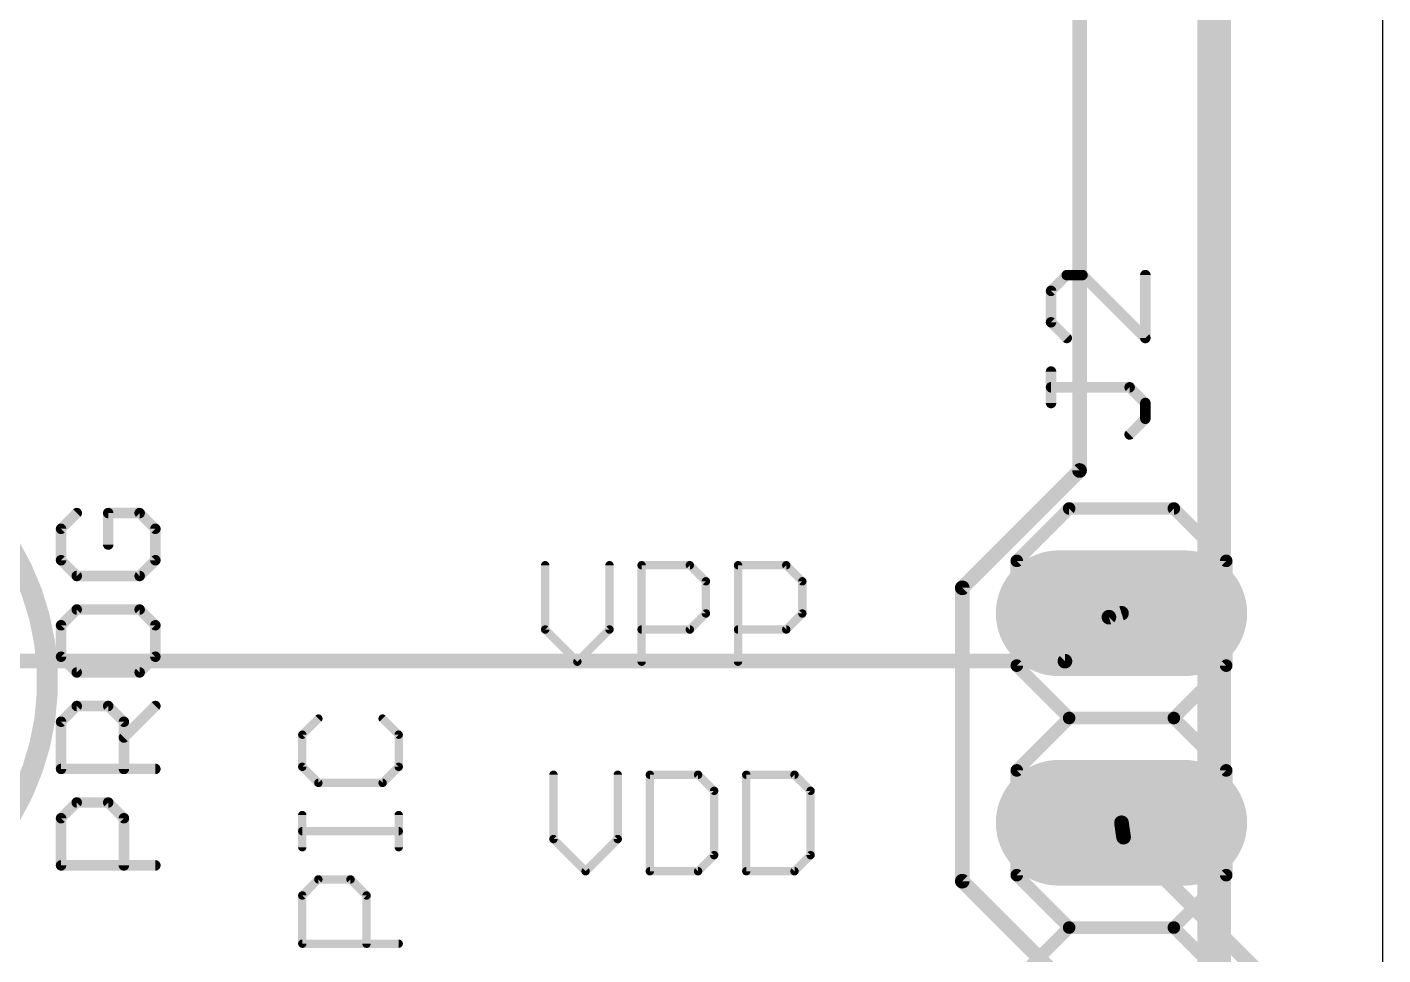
# Model space of a CAD drawing. Extents: x 0 to 100, y 0 to 50.
# Drawn here: x 83.6 to 100.05, y 27.38 to 38.62 of the extents above; entities that cross this region are included whole.
import ezdxf

# ---------------------------------------------------------------- set-up
doc = ezdxf.new("R2010")
doc.units = 0
for name, color, linetype in [('1', 14, 'CONTINUOUS'), ('16', 174, 'CONTINUOUS'), ('17', 94, 'CONTINUOUS'), ('20', 178, 'CONTINUOUS'), ('21', 251, 'CONTINUOUS'), ('25', 251, 'CONTINUOUS')]:
    doc.layers.add(name, color=color, linetype=linetype)

# ---------------------------------------------------------------- blocks, each defined once
blk = doc.blocks.new('LONGP100')
at = {"const_width": 1}
blk.add_lwpolyline([(-0.5, 0), (0.5, 0)], dxfattribs=at)
at = {"const_width": 0.5}
for points in [[(-0.5, 0.25, 1), (-0.5, -0.25)], [(0.5, -0.25, 1), (0.5, 0.25)]]:
    blk.add_lwpolyline(points, format="xyb", dxfattribs=at)

msp = doc.modelspace()

# ---------------------------------------------------------------- linework, layer by layer
at = {"layer": '1', "const_width": 0.1778}
for points in [[(96.7232, 31.4706), (96.876, 31.518)], [(96.7232, 31.4706), (96.1898, 30.9372)], [(96.1898, 30.9372), (80.5434, 30.9372)]]:
    msp.add_lwpolyline(points, dxfattribs=at)
at = {"layer": '1', "const_width": 0.0889}
for points in [[(96.8892, 31.4755, 1), (96.8628, 31.5605)], [(96.71, 31.5131, 1), (96.7364, 31.4281)], [(96.7546, 31.4392, 1), (96.6918, 31.502)], [(96.1584, 30.9686, 1), (96.2212, 30.9058)], [(96.1898, 30.8927, 1), (96.1898, 30.9817)]]:
    msp.add_lwpolyline(points, format="xyb", dxfattribs=at)
at = {"layer": '16'}
for points, const_width in [([(98, 48), (98, 2)], 0.4064), ([(96.3676, 33.2486), (96.3676, 46.4058)], 0.1778), ([(94.9452, 31.8262), (96.3676, 33.2486)], 0.1778), ([(94.9452, 28.2702), (94.9452, 31.8262)], 0.1778), ([(96.901, 28.8036), (96.876, 28.978)], 0.1778), ([(99.0346, 26.67), (96.901, 28.8036)], 0.1778), ([(96.7232, 26.4922), (94.9452, 28.2702)], 0.1778)]:
    msp.add_lwpolyline(points, dxfattribs=dict(at, const_width=const_width))
at = {"layer": '16', "const_width": 0.0889}
for points in [[(96.3232, 33.2486, 1), (96.4121, 33.2486)], [(96.399, 33.2172, 1), (96.3362, 33.28)], [(94.9138, 31.8576, 1), (94.9766, 31.7948)], [(94.9896, 31.8262, 1), (94.9008, 31.8262)], [(96.92, 28.9843, 1), (96.832, 28.9717)], [(96.9324, 28.835, 1), (96.8696, 28.7722)], [(96.857, 28.7973, 1), (96.945, 28.8099)], [(94.9766, 28.3016, 1), (94.9138, 28.2388)], [(94.9008, 28.2702, 1), (94.9896, 28.2702)]]:
    msp.add_lwpolyline(points, format="xyb", dxfattribs=at)
at = {"layer": '20'}
msp.add_line((100.046, 0.038), (100.046, 50.038), dxfattribs=at)
at = {"layer": '21'}
for points, const_width in [([(82.581, 28.148, 3), (78.771, 28.148)], 0.254), ([(84.2282, 32.7099, 1), (84.1833, 32.7548)], 0.0635), ([(84.5871, 32.7641, 1), (84.5871, 32.7006)], 0.0635), ([(84.6189, 32.7323, 1), (84.5554, 32.7323)], 0.0635), ([(84.9909, 32.7548, 1), (84.946, 32.7099)], 0.0635), ([(84.9684, 32.7006, 1), (84.9684, 32.7641)], 0.0635), ([(96.241, 32.8261, 1), (96.241, 32.7499)], 0.0762), ([(96.2679, 32.7611, 1), (96.2141, 32.8149)], 0.0762), ([(97.5379, 32.8149, 1), (97.4841, 32.7611)], 0.0762), ([(97.511, 32.7499, 1), (97.511, 32.8261)], 0.0762), ([(84.0469, 32.5417, 1), (83.9834, 32.5417)], 0.0635), ([(83.9927, 32.5641, 1), (84.0376, 32.5192)], 0.0635), ([(85.1909, 32.5417, 1), (85.1274, 32.5417)], 0.0635), ([(85.1366, 32.5192, 1), (85.1816, 32.5641)], 0.0635), ([(84.5554, 32.351, 1), (84.6189, 32.351)], 0.0635), ([(95.6441, 32.153, 1), (95.5679, 32.153)], 0.0762), ([(98.1841, 32.153, 1), (98.1079, 32.153)], 0.0762), ([(84.0376, 32.1828, 1), (83.9927, 32.1379)], 0.0635), ([(83.9834, 32.1604, 1), (84.0469, 32.1604)], 0.0635), ([(85.1274, 32.1604, 1), (85.1909, 32.1604)], 0.0635), ([(85.1816, 32.1379, 1), (85.1366, 32.1828)], 0.0635), ([(89.9122, 32.1002, 1), (89.8614, 32.1002)], 0.0508), ([(90.6918, 32.1002, 1), (90.641, 32.1002)], 0.0508), ([(91.0816, 32.1002, 1), (91.0308, 32.1002)], 0.0508), ([(91.0562, 32.1256, 1), (91.0562, 32.0748)], 0.0508), ([(91.6589, 32.1182, 1), (91.6229, 32.0822)], 0.0508), ([(91.6409, 32.0748, 1), (91.6409, 32.1256)], 0.0508), ([(92.251, 32.1002, 1), (92.2002, 32.1002)], 0.0508), ([(92.2256, 32.1256, 1), (92.2256, 32.0748)], 0.0508), ([(92.8283, 32.1182, 1), (92.7923, 32.0822)], 0.0508), ([(92.8103, 32.0748, 1), (92.8103, 32.1256)], 0.0508), ([(95.5791, 32.1799, 1), (95.6329, 32.1261)], 0.0762), ([(98.1191, 32.1261, 1), (98.1729, 32.1799)], 0.0762), ([(84.2058, 32.0014, 1), (84.2058, 31.9379)], 0.0635), ([(84.1833, 31.9472, 1), (84.2282, 31.9921)], 0.0635), ([(84.946, 31.9921, 1), (84.9909, 31.9472)], 0.0635), ([(84.9684, 31.9379, 1), (84.9684, 32.0014)], 0.0635), ([(91.8612, 31.9053, 1), (91.8104, 31.9053)], 0.0508), ([(91.8178, 31.8873, 1), (91.8538, 31.9233)], 0.0508), ([(93.0306, 31.9053, 1), (92.9798, 31.9053)], 0.0508), ([(92.9872, 31.8873, 1), (93.0232, 31.9233)], 0.0508), ([(84.2058, 31.5947, 1), (84.2058, 31.5312)], 0.0635), ([(84.2282, 31.5405, 1), (84.1833, 31.5854)], 0.0635), ([(84.9909, 31.5854, 1), (84.946, 31.5405)], 0.0635), ([(84.9684, 31.5312, 1), (84.9684, 31.5947)], 0.0635), ([(84.0469, 31.3723, 1), (83.9834, 31.3723)], 0.0635), ([(83.9927, 31.3947, 1), (84.0376, 31.3498)], 0.0635), ([(85.1909, 31.3723, 1), (85.1274, 31.3723)], 0.0635), ([(85.1366, 31.3498, 1), (85.1816, 31.3947)], 0.0635), ([(91.8104, 31.5155, 1), (91.8612, 31.5155)], 0.0508), ([(91.8538, 31.4975, 1), (91.8178, 31.5335)], 0.0508), ([(92.9798, 31.5155, 1), (93.0306, 31.5155)], 0.0508), ([(93.0232, 31.4975, 1), (92.9872, 31.5335)], 0.0508), ([(89.9048, 31.3386, 1), (89.8688, 31.3026)], 0.0508), ([(89.8614, 31.3206, 1), (89.9122, 31.3206)], 0.0508), ([(90.641, 31.3206, 1), (90.6918, 31.3206)], 0.0508), ([(90.6844, 31.3026, 1), (90.6484, 31.3386)], 0.0508), ([(91.0562, 31.346, 1), (91.0562, 31.2952)], 0.0508), ([(91.6229, 31.3386, 1), (91.6589, 31.3026)], 0.0508), ([(91.6409, 31.2952, 1), (91.6409, 31.346)], 0.0508), ([(92.2256, 31.346, 1), (92.2256, 31.2952)], 0.0508), ([(92.7923, 31.3386, 1), (92.8283, 31.3026)], 0.0508), ([(92.8103, 31.2952, 1), (92.8103, 31.346)], 0.0508), ([(84.0376, 31.0134, 1), (83.9927, 30.9685)], 0.0635), ([(83.9834, 30.991, 1), (84.0469, 30.991)], 0.0635), ([(85.1274, 30.991, 1), (85.1909, 30.991)], 0.0635), ([(85.1816, 30.9685, 1), (85.1366, 31.0134)], 0.0635), ([(90.2586, 30.9488, 1), (90.2946, 30.9128)], 0.0508), ([(90.2586, 30.9128, 1), (90.2946, 30.9488)], 0.0508), ([(91.0308, 30.9308, 1), (91.0816, 30.9308)], 0.0508), ([(92.2002, 30.9308, 1), (92.251, 30.9308)], 0.0508), ([(95.5679, 30.883, 1), (95.6441, 30.883)], 0.0762), ([(95.6329, 30.9099, 1), (95.5791, 30.8561)], 0.0762), ([(98.1079, 30.883, 1), (98.1841, 30.883)], 0.0762), ([(98.1729, 30.8561, 1), (98.1191, 30.9099)], 0.0762), ([(84.2058, 30.832, 1), (84.2058, 30.7685)], 0.0635), ([(84.1833, 30.7778, 1), (84.2282, 30.8227)], 0.0635), ([(84.946, 30.8227, 1), (84.9909, 30.7778)], 0.0635), ([(84.9684, 30.7685, 1), (84.9684, 30.832)], 0.0635), ([(84.2058, 30.4253, 1), (84.2058, 30.3618)], 0.0635), ([(84.2282, 30.3711, 1), (84.1833, 30.416)], 0.0635), ([(84.6096, 30.416, 1), (84.5647, 30.3711)], 0.0635), ([(84.5871, 30.3618, 1), (84.5871, 30.4253)], 0.0635), ([(85.1816, 30.3711, 1), (85.1366, 30.416)], 0.0635), ([(84.0469, 30.2029, 1), (83.9834, 30.2029)], 0.0635), ([(83.9927, 30.2253, 1), (84.0376, 30.1804)], 0.0635), ([(84.8095, 30.2029, 1), (84.746, 30.2029)], 0.0635), ([(84.7553, 30.1804, 1), (84.8002, 30.2253)], 0.0635), ([(87.1537, 30.223, 1), (87.1177, 30.2589)], 0.0508), ([(87.9333, 30.2589, 1), (87.8973, 30.223)], 0.0508), ([(96.241, 30.2861, 1), (96.241, 30.2099)], 0.0762), ([(96.2679, 30.2211, 1), (96.2141, 30.2749)], 0.0762), ([(96.2141, 30.2211, 1), (96.2679, 30.2749)], 0.0762), ([(97.5379, 30.2749, 1), (97.4841, 30.2211)], 0.0762), ([(97.4841, 30.2749, 1), (97.5379, 30.2211)], 0.0762), ([(97.511, 30.2099, 1), (97.511, 30.2861)], 0.0762), ([(86.9662, 30.0461, 1), (86.9154, 30.0461)], 0.0508), ([(88.1356, 30.0461, 1), (88.0848, 30.0461)], 0.0508), ([(84.7553, 30.0347, 1), (84.8002, 29.9898)], 0.0635), ([(86.9228, 30.064, 1), (86.9588, 30.0281)], 0.0508), ([(88.0922, 30.0281, 1), (88.1282, 30.064)], 0.0508), ([(84.0151, 29.6626, 1), (84.0151, 29.5992)], 0.0635), ([(83.9834, 29.6309, 1), (84.0469, 29.6309)], 0.0635), ([(84.746, 29.6309, 1), (84.8095, 29.6309)], 0.0635), ([(85.1591, 29.5992, 1), (85.1591, 29.6626)], 0.0635), ([(86.9588, 29.6742, 1), (86.9228, 29.6383)], 0.0508), ([(86.9154, 29.6563, 1), (86.9662, 29.6563)], 0.0508), ([(88.0848, 29.6563, 1), (88.1356, 29.6563)], 0.0508), ([(88.1282, 29.6383, 1), (88.0922, 29.6742)], 0.0508), ([(90.0122, 29.5602, 1), (89.9614, 29.5602)], 0.0508), ([(90.7918, 29.5602, 1), (90.741, 29.5602)], 0.0508), ([(91.1816, 29.5602, 1), (91.1308, 29.5602)], 0.0508), ([(91.1562, 29.5856, 1), (91.1562, 29.5348)], 0.0508), ([(91.7589, 29.5782, 1), (91.7229, 29.5422)], 0.0508), ([(91.7409, 29.5348, 1), (91.7409, 29.5856)], 0.0508), ([(92.351, 29.5602, 1), (92.3002, 29.5602)], 0.0508), ([(92.3256, 29.5856, 1), (92.3256, 29.5348)], 0.0508), ([(92.9283, 29.5782, 1), (92.8923, 29.5422)], 0.0508), ([(92.9103, 29.5348, 1), (92.9103, 29.5856)], 0.0508), ([(95.6441, 29.613, 1), (95.5679, 29.613)], 0.0762), ([(95.5791, 29.6399, 1), (95.6329, 29.5861)], 0.0762), ([(98.1841, 29.613, 1), (98.1079, 29.613)], 0.0762), ([(98.1191, 29.5861, 1), (98.1729, 29.6399)], 0.0762), ([(87.1357, 29.4868, 1), (87.1357, 29.436)], 0.0508), ([(87.1177, 29.4434, 1), (87.1537, 29.4793)], 0.0508), ([(87.8973, 29.4793, 1), (87.9333, 29.4434)], 0.0508), ([(87.9153, 29.436, 1), (87.9153, 29.4868)], 0.0508), ([(84.2058, 29.2559, 1), (84.2058, 29.1924)], 0.0635), ([(84.2282, 29.2017, 1), (84.1833, 29.2466)], 0.0635), ([(84.6096, 29.2466, 1), (84.5647, 29.2017)], 0.0635), ([(84.5871, 29.1924, 1), (84.5871, 29.2559)], 0.0635), ([(91.9612, 29.3653, 1), (91.9104, 29.3653)], 0.0508), ([(91.9178, 29.3473, 1), (91.9538, 29.3833)], 0.0508), ([(93.1306, 29.3653, 1), (93.0798, 29.3653)], 0.0508), ([(93.0872, 29.3473, 1), (93.1232, 29.3833)], 0.0508), ([(86.9662, 29.0716, 1), (86.9154, 29.0716)], 0.0508), ([(88.1356, 29.0716, 1), (88.0848, 29.0716)], 0.0508), ([(84.0469, 29.0335, 1), (83.9834, 29.0335)], 0.0635), ([(83.9927, 29.0559, 1), (84.0376, 29.011)], 0.0635), ([(84.8095, 29.0335, 1), (84.746, 29.0335)], 0.0635), ([(84.7553, 29.011, 1), (84.8002, 29.0559)], 0.0635), ([(86.9408, 28.9021, 1), (86.9408, 28.8513)], 0.0508), ([(88.1102, 28.8513, 1), (88.1102, 28.9021)], 0.0508), ([(90.0048, 28.7986, 1), (89.9688, 28.7626)], 0.0508), ([(89.9614, 28.7806, 1), (90.0122, 28.7806)], 0.0508), ([(90.741, 28.7806, 1), (90.7918, 28.7806)], 0.0508), ([(90.7844, 28.7626, 1), (90.7484, 28.7986)], 0.0508), ([(86.9154, 28.6818, 1), (86.9662, 28.6818)], 0.0508), ([(88.0848, 28.6818, 1), (88.1356, 28.6818)], 0.0508), ([(91.9104, 28.5857, 1), (91.9612, 28.5857)], 0.0508), ([(91.9538, 28.5677, 1), (91.9178, 28.6037)], 0.0508), ([(93.0798, 28.5857, 1), (93.1306, 28.5857)], 0.0508), ([(93.1232, 28.5677, 1), (93.0872, 28.6037)], 0.0508), ([(84.0151, 28.4933, 1), (84.0151, 28.4298)], 0.0635), ([(83.9834, 28.4615, 1), (84.0469, 28.4615)], 0.0635), ([(84.746, 28.4615, 1), (84.8095, 28.4615)], 0.0635), ([(85.1591, 28.4298, 1), (85.1591, 28.4933)], 0.0635), ([(87.1357, 28.3174, 1), (87.1357, 28.2666)], 0.0508), ([(87.1537, 28.274, 1), (87.1177, 28.3099)], 0.0508), ([(87.5435, 28.3099, 1), (87.5075, 28.274)], 0.0508), ([(87.5255, 28.2666, 1), (87.5255, 28.3174)], 0.0508), ([(90.3586, 28.4088, 1), (90.3946, 28.3728)], 0.0508), ([(90.3586, 28.3728, 1), (90.3946, 28.4088)], 0.0508), ([(91.1562, 28.4162, 1), (91.1562, 28.3654)], 0.0508), ([(91.1308, 28.3908, 1), (91.1816, 28.3908)], 0.0508), ([(91.7229, 28.4088, 1), (91.7589, 28.3728)], 0.0508), ([(91.7409, 28.3654, 1), (91.7409, 28.4162)], 0.0508), ([(92.3256, 28.4162, 1), (92.3256, 28.3654)], 0.0508), ([(92.3002, 28.3908, 1), (92.351, 28.3908)], 0.0508), ([(92.8923, 28.4088, 1), (92.9283, 28.3728)], 0.0508), ([(92.9103, 28.3654, 1), (92.9103, 28.4162)], 0.0508), ([(95.5679, 28.343, 1), (95.6441, 28.343)], 0.0762), ([(95.6329, 28.3699, 1), (95.5791, 28.3161)], 0.0762), ([(98.1079, 28.343, 1), (98.1841, 28.343)], 0.0762), ([(98.1729, 28.3161, 1), (98.1191, 28.3699)], 0.0762), ([(86.9662, 28.0971, 1), (86.9154, 28.0971)], 0.0508), ([(86.9228, 28.115, 1), (86.9588, 28.0791)], 0.0508), ([(87.7458, 28.0971, 1), (87.695, 28.0971)], 0.0508), ([(87.7024, 28.0791, 1), (87.7384, 28.115)], 0.0508), ([(82.581, 21.798, 3), (78.771, 21.798)], 0.254), ([(96.241, 27.7461, 1), (96.241, 27.6699)], 0.0762), ([(96.2679, 27.6811, 1), (96.2141, 27.7349)], 0.0762), ([(96.2141, 27.6811, 1), (96.2679, 27.7349)], 0.0762), ([(97.5379, 27.7349, 1), (97.4841, 27.6811)], 0.0762), ([(97.4841, 27.7349, 1), (97.5379, 27.6811)], 0.0762), ([(97.511, 27.6699, 1), (97.511, 27.7461)], 0.0762), ([(86.9408, 27.5378, 1), (86.9408, 27.487)], 0.0508), ([(86.9154, 27.5124, 1), (86.9662, 27.5124)], 0.0508), ([(87.695, 27.5124, 1), (87.7458, 27.5124)], 0.0508), ([(88.1102, 27.487, 1), (88.1102, 27.5378)], 0.0508)]:
    msp.add_lwpolyline(points, format="xyb", dxfattribs=dict(at, const_width=const_width))
for points, const_width in [([(84.2058, 32.7323), (84.0151, 32.5417)], 0.127), ([(84.9684, 32.7323), (84.5871, 32.7323)], 0.127), ([(84.5871, 32.7323), (84.5871, 32.351)], 0.127), ([(85.1591, 32.5417), (84.9684, 32.7323)], 0.127), ([(96.241, 32.788), (95.606, 32.153)], 0.1524), ([(97.511, 32.788), (96.241, 32.788)], 0.1524), ([(98.146, 32.153), (97.511, 32.788)], 0.1524), ([(84.0151, 32.5417), (84.0151, 32.1604)], 0.127), ([(85.1591, 32.1604), (85.1591, 32.5417)], 0.127), ([(95.606, 30.883), (95.606, 32.153)], 0.1524), ([(98.146, 32.153), (98.146, 30.883)], 0.1524), ([(84.0151, 32.1604), (84.2058, 31.9697)], 0.127), ([(84.9684, 31.9697), (85.1591, 32.1604)], 0.127), ([(89.8868, 32.1002), (89.8868, 31.3206)], 0.1016), ([(90.6664, 31.3206), (90.6664, 32.1002)], 0.1016), ([(91.0562, 30.9308), (91.0562, 32.1002)], 0.1016), ([(91.0562, 32.1002), (91.6409, 32.1002)], 0.1016), ([(91.6409, 32.1002), (91.8358, 31.9053)], 0.1016), ([(92.2256, 30.9308), (92.2256, 32.1002)], 0.1016), ([(92.2256, 32.1002), (92.8103, 32.1002)], 0.1016), ([(92.8103, 32.1002), (93.0052, 31.9053)], 0.1016), ([(84.2058, 31.9697), (84.9684, 31.9697)], 0.127), ([(91.8358, 31.9053), (91.8358, 31.5155)], 0.1016), ([(93.0052, 31.9053), (93.0052, 31.5155)], 0.1016), ([(84.2058, 31.5629), (84.0151, 31.3723)], 0.127), ([(84.9684, 31.5629), (84.2058, 31.5629)], 0.127), ([(85.1591, 31.3723), (84.9684, 31.5629)], 0.127), ([(84.0151, 31.3723), (84.0151, 30.991)], 0.127), ([(85.1591, 30.991), (85.1591, 31.3723)], 0.127), ([(91.8358, 31.5155), (91.6409, 31.3206)], 0.1016), ([(93.0052, 31.5155), (92.8103, 31.3206)], 0.1016), ([(89.8868, 31.3206), (90.2766, 30.9308)], 0.1016), ([(90.2766, 30.9308), (90.6664, 31.3206)], 0.1016), ([(91.6409, 31.3206), (91.0562, 31.3206)], 0.1016), ([(92.8103, 31.3206), (92.2256, 31.3206)], 0.1016), ([(84.0151, 30.991), (84.2058, 30.8003)], 0.127), ([(84.9684, 30.8003), (85.1591, 30.991)], 0.127), ([(96.241, 30.248), (95.606, 30.883)], 0.1524), ([(98.146, 30.883), (97.511, 30.248)], 0.1524), ([(84.2058, 30.8003), (84.9684, 30.8003)], 0.127), ([(84.0151, 30.2029), (84.2058, 30.3936)], 0.127), ([(84.2058, 30.3936), (84.5871, 30.3936)], 0.127), ([(84.5871, 30.3936), (84.7778, 30.2029)], 0.127), ([(84.7778, 30.0122), (85.1591, 30.3936)], 0.127), ([(84.0151, 29.6309), (84.0151, 30.2029)], 0.127), ([(84.7778, 30.2029), (84.7778, 29.6309)], 0.127), ([(87.1357, 30.241), (86.9408, 30.0461)], 0.1016), ([(88.1102, 30.0461), (87.9153, 30.241)], 0.1016), ([(95.606, 29.613), (96.241, 30.248)], 0.1524), ([(97.511, 30.248), (96.241, 30.248)], 0.1524), ([(97.511, 30.248), (98.146, 29.613)], 0.1524), ([(86.9408, 30.0461), (86.9408, 29.6563)], 0.1016), ([(88.1102, 29.6563), (88.1102, 30.0461)], 0.1016), ([(85.1591, 29.6309), (84.0151, 29.6309)], 0.127), ([(86.9408, 29.6563), (87.1357, 29.4614)], 0.1016), ([(87.9153, 29.4614), (88.1102, 29.6563)], 0.1016), ([(89.9868, 29.5602), (89.9868, 28.7806)], 0.1016), ([(90.7664, 28.7806), (90.7664, 29.5602)], 0.1016), ([(91.1562, 29.5602), (91.1562, 28.3908)], 0.1016), ([(91.7409, 29.5602), (91.1562, 29.5602)], 0.1016), ([(91.9358, 29.3653), (91.7409, 29.5602)], 0.1016), ([(92.3256, 29.5602), (92.3256, 28.3908)], 0.1016), ([(92.9103, 29.5602), (92.3256, 29.5602)], 0.1016), ([(93.1052, 29.3653), (92.9103, 29.5602)], 0.1016), ([(95.606, 28.343), (95.606, 29.613)], 0.1524), ([(98.146, 29.613), (98.146, 28.343)], 0.1524), ([(87.1357, 29.4614), (87.9153, 29.4614)], 0.1016), ([(84.0151, 29.0335), (84.2058, 29.2242)], 0.127), ([(84.2058, 29.2242), (84.5871, 29.2242)], 0.127), ([(84.5871, 29.2242), (84.7778, 29.0335)], 0.127), ([(91.9358, 28.5857), (91.9358, 29.3653)], 0.1016), ([(93.1052, 28.5857), (93.1052, 29.3653)], 0.1016), ([(86.9408, 28.6818), (86.9408, 29.0716)], 0.1016), ([(88.1102, 28.6818), (88.1102, 29.0716)], 0.1016), ([(84.0151, 28.4615), (84.0151, 29.0335)], 0.127), ([(84.7778, 29.0335), (84.7778, 28.4615)], 0.127), ([(88.1102, 28.8767), (86.9408, 28.8767)], 0.1016), ([(89.9868, 28.7806), (90.3766, 28.3908)], 0.1016), ([(90.3766, 28.3908), (90.7664, 28.7806)], 0.1016), ([(91.7409, 28.3908), (91.9358, 28.5857)], 0.1016), ([(92.9103, 28.3908), (93.1052, 28.5857)], 0.1016), ([(85.1591, 28.4615), (84.0151, 28.4615)], 0.127), ([(86.9408, 28.0971), (87.1357, 28.292)], 0.1016), ([(87.1357, 28.292), (87.5255, 28.292)], 0.1016), ([(87.5255, 28.292), (87.7204, 28.0971)], 0.1016), ([(91.1562, 28.3908), (91.7409, 28.3908)], 0.1016), ([(92.3256, 28.3908), (92.9103, 28.3908)], 0.1016), ([(96.241, 27.708), (95.606, 28.343)], 0.1524), ([(98.146, 28.343), (97.511, 27.708)], 0.1524), ([(86.9408, 27.5124), (86.9408, 28.0971)], 0.1016), ([(87.7204, 28.0971), (87.7204, 27.5124)], 0.1016), ([(95.606, 27.073), (96.241, 27.708)], 0.1524), ([(97.511, 27.708), (96.241, 27.708)], 0.1524), ([(97.511, 27.708), (98.146, 27.073)], 0.1524), ([(88.1102, 27.5124), (86.9408, 27.5124)], 0.1016)]:
    msp.add_lwpolyline(points, dxfattribs=dict(at, const_width=const_width))
at = {"layer": '25', "const_width": 0.127}
for points in [[(96.212, 35.617), (96.0213, 35.4263)], [(96.4027, 35.617), (96.212, 35.617)], [(97.1653, 34.8543), (96.4027, 35.617)], [(97.1653, 35.617), (97.1653, 34.8543)], [(96.0213, 35.4263), (96.0213, 35.045)], [(96.0213, 35.045), (96.212, 34.8543)], [(96.0213, 34.0662), (96.0213, 34.4476)], [(96.9746, 34.2569), (96.0213, 34.2569)], [(97.1653, 34.0662), (96.9746, 34.2569)], [(97.1653, 33.8756), (97.1653, 34.0662)], [(96.9746, 33.6849), (97.1653, 33.8756)]]:
    msp.add_lwpolyline(points, dxfattribs=at)
at = {"layer": '25', "const_width": 0.0635}
for points in [[(96.212, 35.6487, 1), (96.212, 35.5852)], [(96.2344, 35.5945, 1), (96.1895, 35.6394)], [(96.4251, 35.6394, 1), (96.3802, 35.5945)], [(96.4027, 35.5852, 1), (96.4027, 35.6487)], [(97.1971, 35.617, 1), (97.1335, 35.617)], [(96.0531, 35.4263, 1), (95.9896, 35.4263)], [(95.9989, 35.4487, 1), (96.0438, 35.4038)], [(95.9896, 35.045, 1), (96.0531, 35.045)], [(96.0438, 35.0674, 1), (95.9989, 35.0225)], [(96.1895, 34.8318, 1), (96.2344, 34.8768)], [(97.1335, 34.8543, 1), (97.1971, 34.8543)], [(97.1428, 34.8318, 1), (97.1878, 34.8768)], [(96.0531, 34.4476, 1), (95.9896, 34.4476)], [(96.0213, 34.2886, 1), (96.0213, 34.2251)], [(96.9971, 34.2793, 1), (96.9522, 34.2344)], [(96.9746, 34.2251, 1), (96.9746, 34.2886)], [(95.9896, 34.0662, 1), (96.0531, 34.0662)], [(97.1971, 34.0662, 1), (97.1335, 34.0662)], [(97.1428, 34.0438, 1), (97.1878, 34.0887)], [(97.1335, 33.8756, 1), (97.1971, 33.8756)], [(97.1878, 33.8531, 1), (97.1428, 33.898)], [(96.9522, 33.7074, 1), (96.9971, 33.6625)]]:
    msp.add_lwpolyline(points, format="xyb", dxfattribs=at)

# ---------------------------------------------------------------- block references
at = {"layer": '17', "xscale": 1.524, "yscale": 1.524}
for p in [(96.876, 31.518), (96.876, 31.518), (96.876, 28.978), (96.876, 28.978)]:
    msp.add_blockref('LONGP100', p, dxfattribs=at)

doc.saveas('drawing.dxf')
